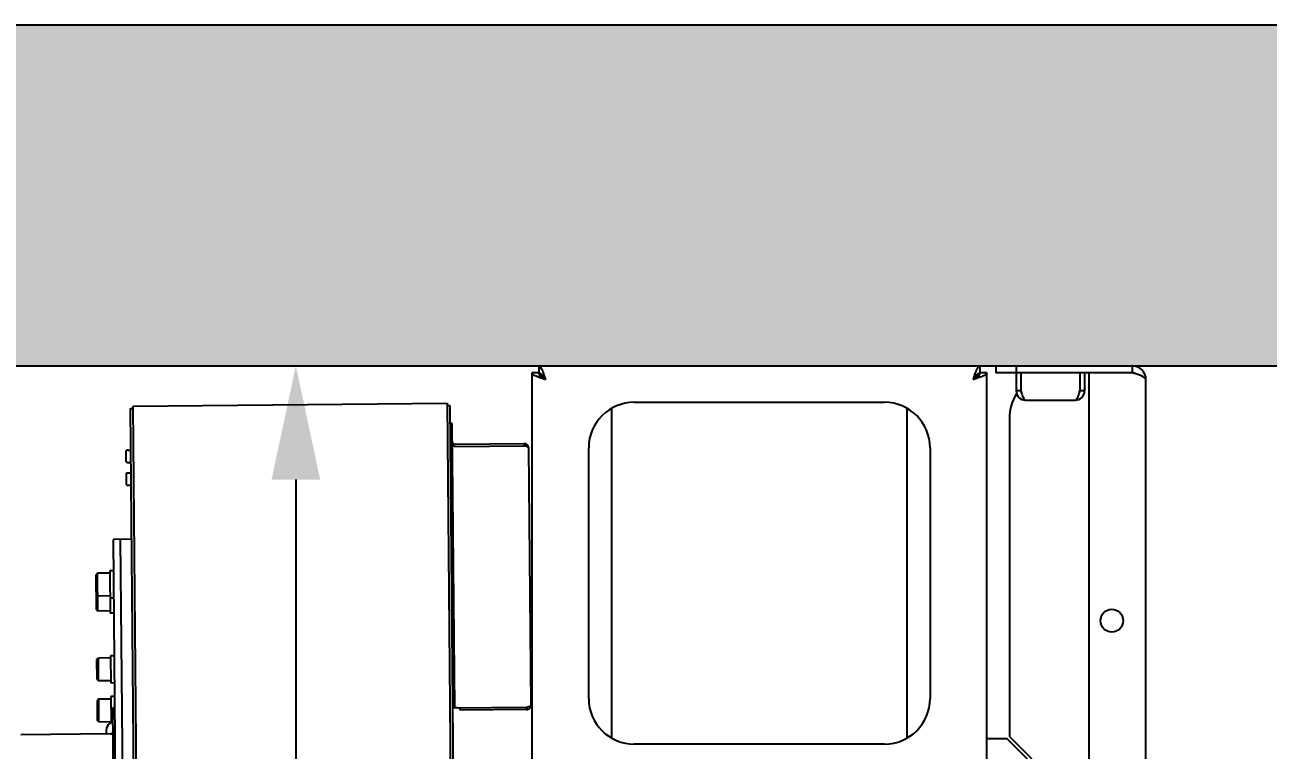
# Model space of a CAD drawing. Header units: millimetres. Extents: x 6781 to 13993, y -7973 to 4183.
# Drawn here: x 9470 to 10016, y 196 to 515 of the extents above; entities that cross this region are included whole.
import ezdxf

# ---------------------------------------------------------------- set-up
doc = ezdxf.new("R2010")
doc.units = ezdxf.units.MM
doc.header["$LTSCALE"] = 307.34
doc.header["$PDMODE"] = 3
doc.header["$PDSIZE"] = 8
doc.layers.get('0').update_dxf_attribs({"linetype": 'CONTINUOUS'})
doc.layers.get('Defpoints').update_dxf_attribs({"linetype": 'CONTINUOUS'})
doc.styles.get("Standard").update_dxf_attribs({"font": 'calibri.ttf'})
doc.dimstyles.get("Standard").update_dxf_attribs({"dimtxt": 35, "dimasz": 35, "dimexe": 1.5, "dimexo": 1, "dimtad": 1, "dimdsep": 46, "dimtxsty": 'Standard', "dimblk": '_FILLED', "dimblk1": '_FILLED', "dimblk2": '_FILLED', "dimcen": 0.09, "dimazin": 2, "dimtol": 1, "dimtp": 0.01, "dimtm": 0.01, "dimtfac": 1, "dimtofl": 0, "dimtmove": 0, "dimatfit": 3, "dimldrblk": '_FILLED', "dimfxl": 1, "dimtolj": 1, "dimarcsym": 0})

# ---------------------------------------------------------------- blocks, each defined once
blk = doc.blocks.new('_FILLED')
at = {"color": 0, "linetype": 'ByBlock'}
blk.add_solid([(0, 0), (-1, 0.214), (-1, -0.214)], dxfattribs=at)
blk = doc.blocks.new('*D566')
at = {"color": 0, "linetype": 'Continuous', "lineweight": -2}
for p, q in [((9587.19, 364.66), (9590.55, 364.66)), ((9589.05, 314.66), (9589.05, 172.38)), ((9589.05, -95.25), (9589.05, 135.27)), ((9575.87, -145.25), (9590.55, -145.25))]:
    blk.add_line(p, q, dxfattribs=at)
at = {"layer": 'Defpoints', "color": 0}
for p in [(9586.19, 364.66), (9574.87, -145.25), (9589.05, -145.25)]:
    blk.add_point(p, dxfattribs=at)
at = {"color": 0, "linetype": 'ByBlock', "lineweight": -2, "xscale": 50, "yscale": 50, "zscale": 50}
for p, rotation in [((9589.05, 364.66), 90), ((9589.05, -145.25), 270)]:
    blk.add_blockref('_FILLED', p, dxfattribs=dict(at, rotation=rotation))
at = {"color": 0, "lineweight": 30, "insert": (9589.05, 153.82), "char_height": 35, "attachment_point": 5}
blk.add_mtext('\\A1;\\A1;510', dxfattribs=at)

msp = doc.modelspace()

# ---------------------------------------------------------------- hatches: boundary and pattern name
at = {"lineweight": 25}
h = msp.add_hatch(dxfattribs=at)
h.set_pattern_fill('AR-SAND')
h.set_pattern_definition([(37.5, (-1012.544, -86.856), (-1.60003, 48.94132), [0, -38.608, 0, -43.18, 0, -41.275]), (7.5, (-1012.544, -86.856), (44.95233, 71.6825), [0, -20.828, 0, -34.798, 0, -13.335]), (327.5, (-1043.786, -86.856), (79.09924, 0.14372), [0, -12.7, 0, -45.72, 0, -59.69]), (317.5, (-1043.786, -86.856), (76.35565, 22.29293), [0, -6.35, 0, -29.972, 0, -34.29])])
h.paths.add_polyline_path([(7462.89946, 364.61148), (7462.89946, 514.61148), (10896.87679, 514.61148), (10896.87679, 364.61148)])

# ---------------------------------------------------------------- linework, layer by layer
for p, q in [((6928.39946, 514.61148), (10894.08058, 514.61148)), ((10894.08058, 364.61148), (6928.39946, 364.61148))]:
    msp.add_line(p, q, dxfattribs=at)
at = {"linetype": 'Continuous', "lineweight": 25}
for p, q in [((10894.08058, 364.61148), (6928.39946, 364.61148)), ((9695.77341, 361.65875), (9692.77341, 361.65875)), ((9692.77341, 361.65875), (9692.77341, 187.1149)), ((9695.77341, 364.65875), (9695.77341, 361.65875)), ((9695.83461, 361.3775), (9695.89122, 361.41029)), ((9889.65561, 361.41029), (9889.71221, 361.3775)), ((9889.77341, 361.65875), (9889.77341, 364.65875)), ((9892.77341, 361.65875), (9889.77341, 361.65875)), ((9892.77341, 159.93448), (9892.77341, 361.65875)), ((9896.63565, 364.65875), (9896.63565, 361.65875)), ((9956.68522, 361.65875), (9896.63565, 361.65875)), ((9905.68522, 364.65875), (9905.68522, 353.65875)), ((9907.68522, 361.65875), (9907.68522, 353.65875)), ((9933.68522, 361.65875), (9933.68522, 353.65875)), ((9935.68522, 361.65875), (9935.68522, 353.65875)), ((9937.68522, 164.59809), (9937.68522, 361.65875)), ((9956.68522, 364.65875), (9956.68522, 361.65875)), ((9962.68522, 146.65875), (9962.68522, 358.65875)), ((9907.68522, 353.65875), (9905.68522, 353.65875)), ((9935.68522, 353.65875), (9933.68522, 353.65875)), ((9516.31904, 345.97562), (9517.51899, 345.98681)), ((9520.89973, -145.00301), (9516.31904, 345.97562)), ((9517.50966, 346.98677), (9655.50365, 348.27421)), ((9522.09967, -144.99182), (9517.50966, 346.98677)), ((9655.50365, 348.27421), (9660.09367, -143.70437)), ((9655.51298, 347.27426), (9656.71293, 347.28545)), ((9656.71293, 347.28545), (9661.29362, -143.69318)), ((9727.77341, 345.8487), (9727.77341, 201.21879)), ((9737.77341, 348.65875), (9847.77341, 348.65875)), ((9857.77341, 201.21879), (9857.77341, 345.8487)), ((9909.68522, 349.65875), (9931.68522, 349.65875)), ((9657.78751, 339.29573), (9656.78756, 339.2864)), ((9658.95368, 214.30117), (9657.78751, 339.29573)), ((9902.68522, 341.65875), (9902.68522, 201.71941)), ((9658.87144, 330.30525), (9689.37011, 330.58979)), ((9658.88077, 329.30531), (9689.37944, 329.58986)), ((9689.37011, 330.58979), (9689.37944, 329.58984)), ((9692.44289, 215.61344), (9691.38868, 328.60852)), ((9717.77341, 218.40875), (9717.77341, 328.65875)), ((9867.77341, 328.65875), (9867.77341, 218.40875)), ((9514.53802, 322.49539), (9514.49281, 327.34036)), ((9514.90049, 327.55807), (9514.68045, 327.54434)), ((9515.12053, 327.57179), (9514.90049, 327.55807)), ((9515.34056, 327.58551), (9515.12053, 327.57179)), ((9515.34028, 327.61542), (9516.48967, 327.68641)), ((9515.34056, 327.58551), (9515.34028, 327.61542)), ((9514.63131, 312.49583), (9514.58611, 317.3408)), ((9514.72943, 322.29494), (9514.94969, 322.28533)), ((9514.99379, 317.5585), (9514.77374, 317.54478)), ((9514.94969, 322.28533), (9515.16994, 322.27571)), ((9515.21382, 317.57223), (9514.99379, 317.5585)), ((9515.16994, 322.27571), (9515.39019, 322.2661)), ((9515.43386, 317.58595), (9515.21382, 317.57223)), ((9515.39047, 322.23619), (9515.39019, 322.2661)), ((9515.39047, 322.23619), (9516.54098, 322.18665)), ((9515.43358, 317.61585), (9516.58297, 317.68685)), ((9515.43386, 317.58595), (9515.43358, 317.61585)), ((9514.82272, 312.29538), (9515.04298, 312.28576)), ((9515.04298, 312.28576), (9515.26323, 312.27615)), ((9515.26323, 312.27615), (9515.48349, 312.26653)), ((9515.48376, 312.23663), (9515.48349, 312.26653)), ((9515.48376, 312.23663), (9516.63428, 312.18709)), ((9658.06739, 309.29735), (9657.06743, 309.28802)), ((9516.85547, 288.4785), (9508.85582, 288.40387)), ((9512.27967, -78.58016), (9508.85582, 288.40387)), ((9511.85569, 288.43185), (9515.27954, -78.55217)), ((9657.25402, 289.28889), (9658.25398, 289.29822)), ((9501.30037, 272.87466), (9501.89474, 273.48023)), ((9507.29451, 273.53061), (9501.89474, 273.48023)), ((9502.04937, 256.90623), (9501.89474, 273.48023)), ((9508.9851, 274.54642), (9507.28518, 274.53056)), ((9507.28518, 274.53056), (9507.45847, 255.95666)), ((9501.4438, 257.50061), (9501.30037, 272.87466)), ((9501.38246, 264.07504), (9501.98804, 263.48066)), ((9507.3878, 263.53104), (9501.98804, 263.48066)), ((9509.09706, 262.54694), (9507.39713, 262.53109)), ((9501.4438, 257.50061), (9502.04937, 256.90623)), ((9507.44914, 256.95661), (9502.04937, 256.90623)), ((9509.15839, 255.97252), (9507.45847, 255.95666)), ((9501.64811, 235.60235), (9502.24248, 236.20792)), ((9501.7302, 226.80273), (9501.64811, 235.60235)), ((9507.64225, 236.2583), (9502.24248, 236.20792)), ((9502.33578, 226.20836), (9502.24248, 236.20792)), ((9509.33284, 237.27412), (9507.63292, 237.25826)), ((9507.63292, 237.25826), (9507.74487, 225.25878)), ((9501.7302, 226.80273), (9502.33578, 226.20836)), ((9507.73554, 226.25873), (9502.33578, 226.20836)), ((9509.4448, 225.27464), (9507.74487, 225.25878)), ((9509.50042, 219.31244), (9507.8005, 219.29658)), ((9507.8005, 219.29658), (9507.90598, 207.9901)), ((9502.41006, 218.24624), (9501.81568, 217.64067)), ((9501.89778, 208.84106), (9501.81568, 217.64067)), ((9502.41006, 218.24624), (9507.80982, 218.29662)), ((9502.50335, 208.24668), (9502.41006, 218.24624)), ((9509.54619, 214.40709), (9508.54623, 214.39776)), ((9508.99653, 166.13283), (9508.54623, 214.39776)), ((9658.95368, 214.30117), (9657.95372, 214.29184)), ((9659.95364, 214.31032), (9658.95368, 214.30101)), ((9659.95364, 214.31032), (9690.45231, 214.59486)), ((9661.23291, 213.32219), (9661.22358, 214.32215)), ((9690.46164, 213.59488), (9661.23291, 213.32219)), ((9690.45231, 214.59484), (9690.46164, 213.59488)), ((9502.50335, 208.24668), (9501.89778, 208.84106)), ((9502.50335, 208.24668), (9507.90312, 208.29706)), ((9507.65356, 202.88893), (9468.11938, 202.52009)), ((9847.77341, 198.40875), (9737.77341, 198.40875)), ((9901.62456, 200.65875), (9892.77341, 200.65875)), ((9936.62456, 165.65875), (9901.62456, 200.65875)), ((9902.68522, 201.71941), (9937.68522, 166.71941))]:
    msp.add_line(p, q, dxfattribs=at)
msp.add_circle((9947.68522, 252.65875), 5, dxfattribs=at)
for centre, radius, start, end in [((9756.54286, 256.58043), 121.1112, 119.9284579, 120.0524833), ((9705.33754, 355.36409), 10.39961, 145.7202085, 146.6336548), ((9880.20928, 355.36409), 10.39961, 33.3663452, 34.2797916), ((9829.00397, 256.58043), 121.11119, 59.9475167, 60.071542), ((9956.68522, 358.65875), 6, 0, 90), ((9956.68522, 358.65875), 3, 57.8954448, 90), ((9922.68522, 341.65875), 20, 147.4843869, 180), ((9909.68522, 353.65875), 4, 180, 270), ((9909.68522, 353.65875), 2, 180, 214.6060244), ((9931.68522, 353.65875), 4, 270, 0), ((9931.68522, 353.65875), 2, 325.3938883, 0), ((9737.77341, 328.65875), 20, 90, 180), ((9847.77341, 328.65875), 20, 0, 90), ((9658.86211, 331.30522), 1, 180.5330269, 270.5345373), ((9689.38877, 328.58987), 2, 0.5348225, 90.5345373), ((9689.38877, 328.58987), 1, 58.4352783, 90.5345373), ((9514.69917, 327.3421), 0.20636, 163.267485, 180.4835393), ((9514.69669, 327.34264), 0.20384, 154.4605394, 163.21039), ((9514.69561, 327.34304), 0.20271, 132.9522302, 154.4613835), ((9514.74439, 322.4975), 0.20639, 180.5864968, 197.8046303), ((9514.74186, 322.4969), 0.2038, 197.8614413, 206.7891163), ((9514.69368, 327.34482), 0.20009, 111.1388212, 132.9359849), ((9514.74079, 322.49646), 0.20265, 206.7886245, 227.1647322), ((9514.6931, 327.34537), 0.19938, 93.6360525, 111.0381692), ((9514.79246, 317.34254), 0.20636, 163.267485, 180.4835393), ((9514.78998, 317.34307), 0.20384, 154.4605394, 163.21039), ((9514.73893, 322.49467), 0.20008, 227.173282, 249.9380679), ((9514.78891, 317.34347), 0.20271, 132.9522302, 154.4613835), ((9514.78697, 317.34526), 0.20009, 111.1388212, 132.9359849), ((9514.73836, 322.49413), 0.19938, 250.038386, 267.4328513), ((9514.78639, 317.3458), 0.19938, 93.6360525, 111.0381692), ((9514.83769, 312.49794), 0.20639, 180.5864968, 197.8046303), ((9514.83516, 312.49734), 0.2038, 197.8614413, 206.7891163), ((9514.83408, 312.49689), 0.20265, 206.7886245, 227.1647322), ((9514.83222, 312.4951), 0.20008, 227.173282, 249.9380679), ((9514.83165, 312.49456), 0.19938, 250.038386, 267.4328513), ((9690.44298, 215.59479), 1, 270.5345373, 302.6271806), ((9690.44298, 215.59479), 2, 270.5345373, 0.5348225), ((9737.77341, 218.40875), 20, 180, 270), ((9847.77341, 218.40875), 20, 270, 0), ((9510.3703, 203.96585), 4.72667, 111.9607831, 193.4114912), ((9507.64423, 203.88889), 1, 270.5345371, 0.5345371)]:
    msp.add_arc(centre, radius, start, end, dxfattribs=at)
for points, knots in [([(9695.74143, 359.67052), (9694.99405, 359.94619), (9693.93456, 360.32081), (9692.77341, 361.23447), (9692.77341, 361.65875)], [0, 0, 0, 0, 0.6524823, 1, 1, 1, 1]), ([(9695.77341, 364.65875), (9696.19769, 364.65875), (9697.11135, 363.4976), (9697.48597, 362.43811), (9697.76163, 361.69073)], [0, 0, 0, 0, 0.3475177, 1, 1, 1, 1]), ([(9698.77341, 358.65875), (9698.30833, 359.38929), (9697.61504, 360.58876), (9696.35288, 361.65875), (9695.77341, 361.65875)], [0, 0, 0, 0, 0.599119795, 1, 1, 1, 1]), ([(9695.77341, 361.65875), (9695.77341, 361.07927), (9696.8434, 359.81711), (9698.04287, 359.12383), (9698.77341, 358.65875)], [0, 0, 0, 0, 0.400880206, 1, 1, 1, 1]), ([(9697.76163, 361.69073), (9697.84859, 361.45498), (9698.2044, 360.45052), (9698.52644, 359.43462), (9698.77341, 358.65875)], [0, 0, 0, 0, 0.235829615, 1, 1, 1, 1]), ([(9886.77341, 358.65875), (9886.85737, 358.92251), (9887.1808, 359.93764), (9887.51227, 360.95079), (9887.78519, 361.69073)], [0, 0, 0, 0, 0.259796727, 1, 1, 1, 1]), ([(9886.77341, 358.65875), (9887.50396, 359.12383), (9888.70343, 359.81711), (9889.77341, 361.07927), (9889.77341, 361.65875)], [0, 0, 0, 0, 0.599119795, 1, 1, 1, 1]), ([(9889.77341, 361.65875), (9889.19394, 361.65875), (9887.93178, 360.58876), (9887.23849, 359.38929), (9886.77341, 358.65875)], [0, 0, 0, 0, 0.400880206, 1, 1, 1, 1]), ([(9887.78519, 361.69073), (9888.06086, 362.43811), (9888.43548, 363.4976), (9889.34914, 364.65875), (9889.77341, 364.65875)], [0, 0, 0, 0, 0.6524823, 1, 1, 1, 1]), ([(9892.77341, 361.65875), (9892.77341, 361.23447), (9891.61227, 360.32081), (9890.55278, 359.94619), (9889.8054, 359.67052)], [0, 0, 0, 0, 0.3475177, 1, 1, 1, 1]), ([(9962.68522, 358.65875), (9962.68522, 358.89179), (9962.30298, 359.44705), (9960.78926, 360.29509), (9959.3438, 360.79406), (9958.25864, 361.15198)], [0, 0, 0, 0, 0.133536269, 0.34525285, 1, 1, 1, 1]), ([(9698.77341, 358.65875), (9698.50965, 358.74271), (9697.49451, 359.06613), (9696.48137, 359.3976), (9695.74143, 359.67052)], [0, 0, 0, 0, 0.259796727, 1, 1, 1, 1]), ([(9889.8054, 359.67052), (9889.56964, 359.58357), (9888.56519, 359.22776), (9887.54929, 358.90571), (9886.77341, 358.65875)], [0, 0, 0, 0, 0.235829615, 1, 1, 1, 1]), ([(9907.68522, 353.65875), (9907.71564, 353.56319), (9907.83597, 353.18517), (9907.95736, 352.80747), (9908.05074, 352.52612)], [0, 0, 0, 0, 0.252761978, 1, 1, 1, 1]), ([(9908.05074, 352.52612), (9908.17912, 352.13934), (9908.42281, 351.4374), (9908.76028, 350.62866), (9909.05308, 350.12887), (9909.28785, 349.82085), (9909.53295, 349.65875), (9909.68522, 349.65875)], [0, 0, 0, 0, 0.358927193, 0.654193931, 0.771015042, 0.86588453, 1, 1, 1, 1]), ([(9931.68522, 349.65875), (9931.8375, 349.65875), (9932.08259, 349.82085), (9932.31737, 350.12887), (9932.61017, 350.62865), (9932.94764, 351.4374), (9933.19133, 352.13933), (9933.3197, 352.52612)], [0, 0, 0, 0, 0.134115483, 0.228984964, 0.345806063, 0.641072781, 1, 1, 1, 1]), ([(9933.3197, 352.52612), (9933.35043, 352.6187), (9933.4742, 352.99562), (9933.59448, 353.37367), (9933.68522, 353.65875)], [0, 0, 0, 0, 0.245900283, 1, 1, 1, 1]), ([(9658.88077, 329.30531), (9658.67558, 329.3034), (9658.20975, 329.64994), (9657.94199, 330.40928), (9657.8649, 331.00157), (9657.86215, 331.29592)], [0, 0, 0, 0, 0.257373109, 0.630785224, 1, 1, 1, 1]), ([(9691.38868, 328.60852), (9691.38686, 328.80336), (9690.75029, 329.15807), (9690.26822, 329.30992), (9689.90539, 329.42586)], [0, 0, 0, 0, 0.338430627, 1, 1, 1, 1]), ([(9690.975, 214.76854), (9691.33568, 214.89114), (9691.81454, 215.05246), (9692.44471, 215.41862), (9692.44289, 215.61344)], [0, 0, 0, 0, 0.661633194, 1, 1, 1, 1])]:
    msp.add_open_spline(points, degree=3, knots=knots, dxfattribs=at)
for points in [[(9696.65209, 361.08378), (9696.52749, 360.8945), (9696.4092, 360.70072), (9696.30135, 360.50143)], [(9889.24547, 360.50143), (9889.13763, 360.70072), (9889.01933, 360.8945), (9888.89473, 361.08378)], [(9958.25864, 361.15198), (9957.73537, 361.32458), (9957.21027, 361.49162), (9956.68522, 361.65875)], [(9689.90539, 329.42586), (9689.73046, 329.48175), (9689.55494, 329.53579), (9689.37944, 329.58986)], [(9690.45231, 214.59486), (9690.62673, 214.65216), (9690.80117, 214.70944), (9690.975, 214.76854)]]:
    msp.add_open_spline(points, degree=3, dxfattribs=at)

# ---------------------------------------------------------------- dimensions: what is measured, and where the dimension line sits
at = {"linetype": 'Continuous', "lineweight": 30}
dim = msp.add_linear_dim(base=(9589.05431, -145.24954), p1=(9586.18673, 364.65875), p2=(9574.86811, -145.24954), angle=90, text='\\A1;510', dimstyle='Standard', override={"dimasz": 50, "dimtad": 0, "dimtih": 1, "dimtoh": 1, "dimdec": 4, "dimzin": 0, "dimtxsty": 'Standard', "dimcen": 53.46, "dimadec": 0, "dimazin": 0, "dimtdec": 4, "dimtzin": 0}, dxfattribs=at)
dim.commit()
dim.dimension.update_dxf_attribs({"geometry": '*D566', "text_midpoint": (9589.05431, 153.82466), "dimtype": 160})

doc.saveas('drawing.dxf')
